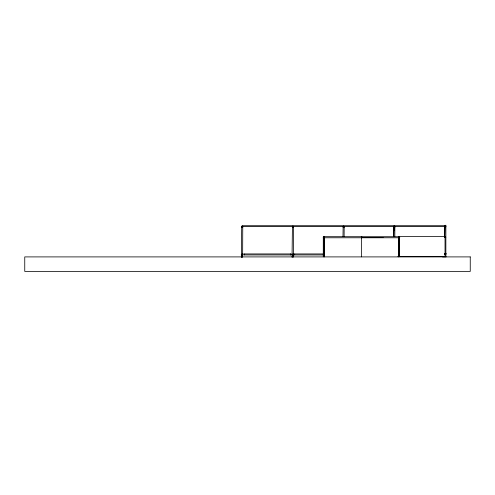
<?xml version="1.0" encoding="UTF-8"?>
<svg xmlns="http://www.w3.org/2000/svg" width="495" height="495" viewBox="0 0 495 495"><rect width="100%" height="100%" fill="white"/><g stroke="black" fill="none" stroke-linecap="round" stroke-linejoin="round"><path stroke-width="0.74" d="M323.965 236.684L399.539 236.734M361.604 236.684L361.573 237.532L383.105 237.532M398.809 237.124C399.886 237.21 398.11 238.021 398.741 236.437L445.339 236.437M398.865 236.548L398.914 256.837L398.995 236.492L399.391 236.517L399.391 256.441M445.859 256.639L445.865 225.182M242.637 257.165L242.748 227.372M293.337 257.165L293.455 227.372M344.112 236.542L344.161 227.372M394.818 236.542L394.861 227.372M444.727 236.721C445.296 236.307 445.271 238.392 444.72 236.771L444.813 226.84M241.343 257.165L241.708 227.372M292.05 257.165L292.415 227.372M342.992 236.542L343.122 227.372M445.822 254.065L445.766 253.601M444.566 254.065L445.989 254.065C444.782 251.683 444.392 255.94 445.896 253.904M398.815 236.957L399.187 236.684M323.476 238.076L323.365 237.148M445.073 226.159L445.166 225.701L445.661 225.937M444.832 226.203L444.931 225.825M444.85 253.657L445.723 253.657M445.723 254.158L444.85 254.158M399.174 236.957L398.865 236.579M444.813 225.769L445.271 225.572M323.365 237.185L323.804 237.353M398.624 236.492L398.735 256.589L399.255 256.589M323.186 237.043L323.798 237.006M361.511 236.789L361.449 237.767L361.579 237.229M444.925 225.708L242.105 225.708L242.105 227.242M444.603 226.209L445.896 226.209M242.222 226.475L445.055 226.475M241.597 226.735L242.841 226.735M292.304 226.735L293.547 226.735M343.01 226.735L344.254 226.735M393.711 226.735L394.961 226.735M444.603 226.84L445.896 226.84M241.597 227.372L242.841 227.372M292.304 227.372L293.547 227.372M343.01 227.372L344.254 227.372M393.711 227.372L394.961 227.372M323.835 236.684L324.33 236.684M361.263 236.684L361.758 236.684M445.03 236.987L445.345 236.517L445.03 236.517L445.03 256.441M361.511 237.235L362.086 237.532M398.741 237.291L399.811 237.284M445.073 237.284L445.778 237.284M324.114 237.532L324.683 237.532M324.058 237.773L398.939 237.773M323.297 237.847L323.792 237.847M444.566 253.749L445.989 253.749M243.967 253.935L290.701 253.935M294.673 253.935L323.786 253.935M241.275 254.275L242.699 254.275M291.97 254.275L293.405 254.275M241.275 254.591L242.699 254.591M291.97 254.591L293.405 254.591M243.967 254.937L290.701 254.937M294.673 254.937L323.786 254.937M242.092 256.497L241.826 254.634L241.832 257.165L242.092 254.634L242.123 256.954M292.533 256.497L292.799 254.634L292.539 257.165M397.856 256.441L445.339 256.441M399.199 256.639L433.966 256.639M361.579 236.802L361.511 256.837M399.063 236.523L399.075 256.441M445.376 225.596L445.803 226.209L445.741 225.899M445.506 225.899L444.968 225.986M323.73 237.185L323.526 238.076M446.1 256.905L442.505 256.905M445.735 237.284L445.104 237.284M444.801 253.749L444.801 254.065M444.634 253.749L444.634 254.065M398.76 236.684L398.76 256.837M394.546 226.104L394.546 226.735M394.348 226.209L394.336 226.735M394.125 226.104L394.125 226.735M361.771 236.758L361.771 237.235M343.839 226.104L343.839 226.735M343.641 226.209L343.629 226.735M343.419 226.104L343.419 226.735M324.336 236.758L324.336 256.837M324.083 236.734L324.083 256.837M323.291 237.056L323.291 256.837M294.673 253.83L294.673 255.043M293.405 253.83L293.405 255.043M293.139 226.104L293.139 226.735M293.009 254.275L293.009 254.591M292.935 226.209L292.922 226.735M292.712 226.104L292.712 226.735M292.366 254.275L292.366 254.591M291.97 253.83L291.97 255.043M290.701 253.83L290.701 255.043M243.967 253.83L243.967 255.043M242.699 253.83L242.699 255.043M242.432 226.104L242.432 226.735M242.222 226.209L242.222 226.735M242.303 254.275L242.303 254.591M242.006 226.104L242.006 226.735M444.764 226.84L444.671 236.777L444.764 226.84M393.828 227.372L393.698 236.542L393.828 227.372M470.25 256.905L24.75 256.905L24.75 271.402L470.25 271.402L470.25 256.905M394.218 230.311L394.218 225.708L394.218 230.311"/></g></svg>
